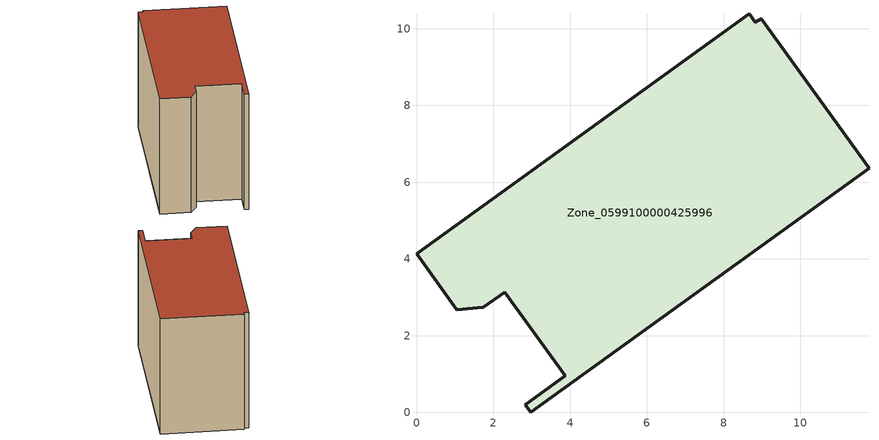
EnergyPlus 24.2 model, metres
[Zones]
Zone_0599100000425996
 floor ground (C_G): 0,4.13 8.67,10.39 8.82,10.16 8.98,10.26 11.79,6.37 2.98,0 2.83,0.2 3.87,0.95 2.3,3.13 1.75,2.74 1.04,2.68 z0
 wall outside (C_F): 2.98,0 11.79,6.37 8.98,10.26 8.82,10.16 8.67,10.39 0,4.13 1.04,2.68 1.75,2.74 2.3,3.13 3.87,0.95 2.83,0.2 2.98,0 z0:7.42
 roof outside (C_R): 8.67,10.39 0,4.13 1.04,2.68 1.75,2.74 2.3,3.13 3.87,0.95 2.83,0.2 2.98,0 11.79,6.37 8.98,10.26 8.82,10.16 z7.42
[BUILDING]
Pand.0599100000425996: North Axis=0; Terrain=City; Loads Convergence Tolerance Value=0.04; Temperature Convergence Tolerance Value=0.4; Solar Distribution=FullExterior; Maximum Number of Warmup Days=25; Minimum Number of Warmup Days=1
[Site:Location]
Rotterdam.The.Hague.AP_ZH_NLD Design_Conditions: Latitude=51.96; Longitude=4.45; Time Zone=1; Elevation=-4.5
[SITE:GROUNDTEMPERATURE:BUILDINGSURFACE]
18, 18, 18, 18, 18, 18, 18, 18, 18, 18, 18, 18
[MATERIAL] Thermal Absorptance=0.9; Solar Absorptance=0.7; Visible Absorptance=0.7
Name | Roughness | Thickness | Conductivity | Density | Specific Heat
G.TI.2006-2014 | MediumSmooth | 0.15 | 0.06 | 540 | 1210
F.TI.2006-2014 | Rough | 0.3 | 0.12 | 1920 | 840
R.TI.2006-2014 | MediumRough | 0.2 | 0.08 | 1500 | 1000
[CONSTRUCTION]
C_G: G.TI.2006-2014
C_F: F.TI.2006-2014
C_R: R.TI.2006-2014
[ZONE]
Zone_0599100000425996: Type=1; Multiplier=1; Ceiling Height=Autocalculate; Volume=Autocalculate; Floor Area=autocalculate; Part of Total Floor Area=Yes
[ZONEINFILTRATION:DESIGNFLOWRATE]
Infil_Zone_0599100000425996: Zone or ZoneList or Space or SpaceList=Zone_0599100000425996; Schedule=AlwaysOn; Design Flow Rate Calculation Method=Flow/Area; Flow Rate per Floor Area=0.0015; Constant Term Coefficient=1; Temperature Term Coefficient=0; Velocity Term Coefficient=0; Velocity Squared Term Coefficient=0
[HVACTEMPLATE:ZONE:IDEALLOADSAIRSYSTEM]
Zone_0599100000425996: Maximum Heating Supply Air Temperature=50; Minimum Cooling Supply Air Temperature=13; Maximum Heating Supply Air Humidity Ratio=0.0156; Minimum Cooling Supply Air Humidity Ratio=0.0077; Heating Limit=NoLimit; Cooling Limit=NoLimit; Dehumidification Control Type=ConstantSensibleHeatRatio; Cooling Sensible Heat Ratio=0.7; Dehumidification Setpoint=60; Humidification Control Type=None; Humidification Setpoint=30; Outdoor Air Method=None; Outdoor Air Flow Rate per Person=0.00944; Outdoor Air Flow Rate per Zone Floor Area=0; Outdoor Air Flow Rate per Zone=0; Demand Controlled Ventilation Type=None; Outdoor Air Economizer Type=NoEconomizer; Heat Recovery Type=None; Sensible Heat Recovery Effectiveness=0.7; Latent Heat Recovery Effectiveness=0.65
[ZONECONTROL:THERMOSTAT]
ThermostatControl_Zone_0599100000425996: Zone or ZoneList=Zone_0599100000425996; Control Type Schedule=DualSetpointControlType; Control 1=Thermostat_Zone_0599100000425996; Temperature Difference Between Cutout And Setpoint=0
[THERMOSTATSETPOINT:DUALSETPOINT]
Thermostat_Zone_0599100000425996: Heating Setpoint Temperature Schedule=HeatingSetpoint_Zone_0599100000425996; Cooling Setpoint Temperature Schedule=CoolingSetpoint_Zone_0599100000425996
[SCHEDULE:COMPACT]
HeatingSetpoint_Zone_0599100000425996: Through: 12/31, For: AllDays, Until: 24:00, 21
CoolingSetpoint_Zone_0599100000425996: Through: 12/31, For: AllDays, Until: 24:00, 24
DualSetpointControlType: Through: 12/31, For: AllDays, Until: 24:00, 4
AlwaysOn: Through: 12/31, For: AllDays, Until: 24:00, 1
